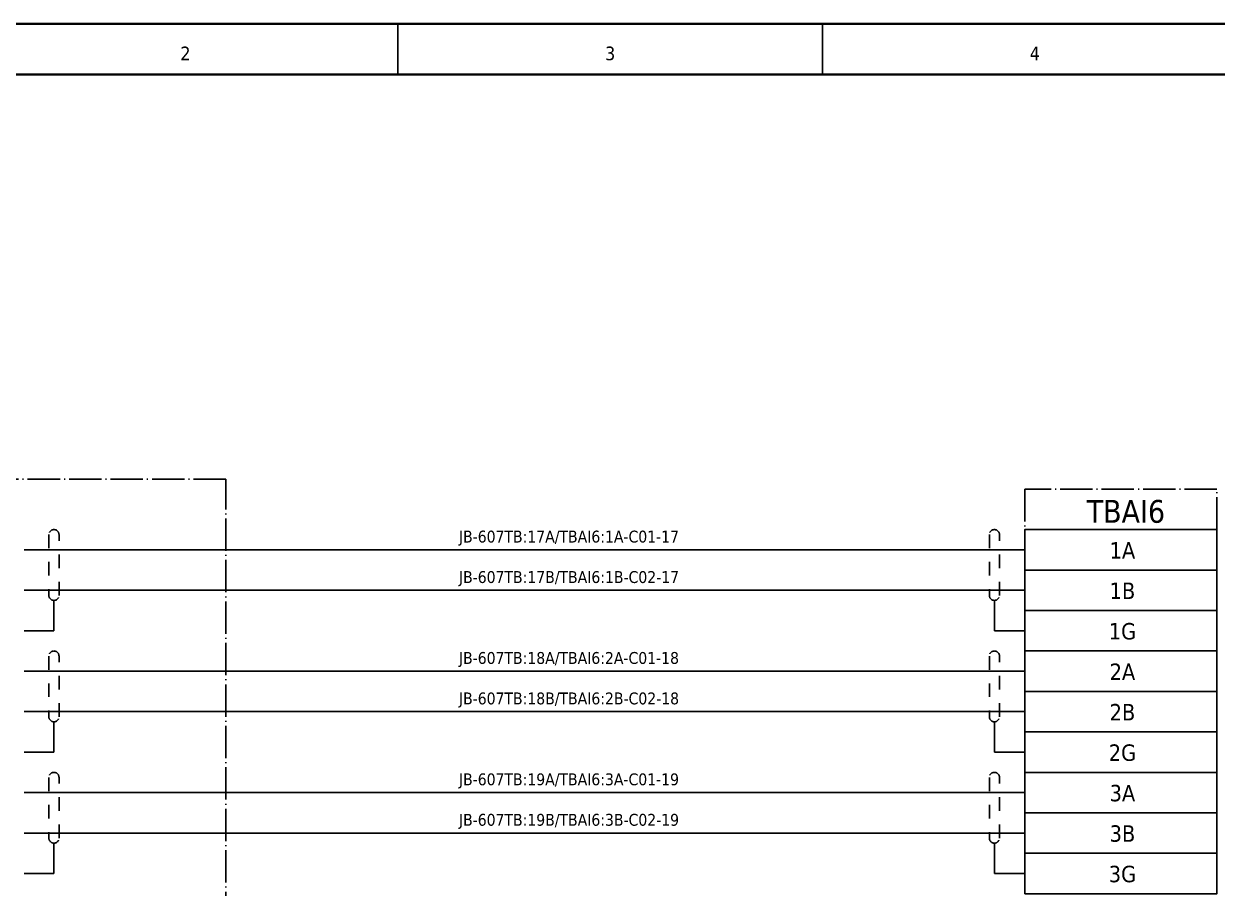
# Model space of a CAD drawing. Header units: millimetres. Extents: x 0 to 1792788, y -13 to 262234.
# Drawn here: x 89 to 207, y 211.6 to 297 of the extents above; entities that cross this region are included whole.
import ezdxf
from ezdxf.enums import TextEntityAlignment as Align

# ---------------------------------------------------------------- set-up
doc = ezdxf.new("R2010")
doc.units = ezdxf.units.MM
doc.linetypes.add('EPL_DASH', pattern=[1, 0.5, -0.5])
doc.linetypes.add('EPL_DASHDOT', pattern=[1, 0.8, -0.1, 0, -0.1])
for name, color, linetype, lineweight in [('EPLAN108', 5, 'Continuous', 35), ('EPLAN201', 7, 'Continuous', 35), ('EPLAN300', 5, 'Continuous', 25), ('EPLAN307', 134, 'EPL_DASHDOT', 25), ('EPLAN311', 7, 'Continuous', 25), ('EPLAN314', 5, 'EPL_DASH', 25), ('EPLAN400', 5, 'Continuous', 35), ('EPLAN405', 7, 'Continuous', 25), ('EPLAN421', 5, 'Continuous', 35), ('EPLAN433', 251, 'Continuous', 35), ('EPLAN451', 7, 'Continuous', 35), ('EPLAN452', 7, 'Continuous', 35), ('EPLAN453', 7, 'Continuous', 35), ('EPLAN500', 7, 'Continuous', 35), ('EPLAN501', 7, 'Continuous', 35), ('EPLAN502', 7, 'Continuous', 35), ('EPLAN503', 7, 'Continuous', 35), ('EPLAN504', 7, 'Continuous', 35), ('EPLAN546', 1, 'Continuous', 25)]:
    doc.layers.add(name, color=color, linetype=linetype, lineweight=lineweight)
doc.styles.add('Tahoma', font='')
doc.styles.get('Tahoma').set_extended_font_data('Tahoma')

# ---------------------------------------------------------------- blocks, each defined once
blk = doc.blocks.new('EPLFRAME')
at = {"layer": 'EPLAN201', "linetype": 'Continuous', "lineweight": 25, "ltscale": 4}
for p, q in [((126, 297), (126, 292)), ((168, 297), (168, 292))]:
    blk.add_line(p, q, dxfattribs=at)
at = {"layer": 'EPLAN201', "linetype": 'Continuous', "lineweight": 35, "ltscale": 4}
blk.add_line((0, 292), (420, 292), dxfattribs=at)
blk.add_lwpolyline([(0, 0), (420, 0), (420, 297), (0, 297)], close=True, dxfattribs=at)
at = {"layer": 'EPLAN451', "color": 7, "style": 'Tahoma'}
for tag, p, height in [('14_10014', (101, 12), 2.26), ('14_10015', (185, 12), 2.26), ('14_10011', (101, 5), 2.26), ('14_10013', (332, 5), 1.63), ('14_10151', (73, 1), 1.63), ('14_10300', (415, 1), 1.63)]:
    blk.add_attdef(tag, p, '', height=height, dxfattribs=at)
blk.add_attdef('4_25020', text='', height=1.63, dxfattribs=at).set_placement((413, 1), align=Align.RIGHT)
at = {"layer": 'EPLAN452', "color": 7, "style": 'Tahoma'}
for tag, p, height in [('4_11041', (1, 17), 2.26), ('4_11071[1]', (1, 13), 1.63), ('4_11074[1]', (21, 13), 1.63), ('4_11070[1]', (41, 13), 1.63), ('4_11024', (73, 13), 1.63), ('4_11011', (231, 12), 2.26), ('4_11030', (301, 12), 2.26), ('4_20132_1001', (374, 13), 1.63), ('4_11071[2]', (1, 9), 1.63), ('4_11074[2]', (21, 9), 1.63), ('4_11070[2]', (41, 9), 1.63), ('4_11022', (73, 9), 1.63), ('4_20134_1001', (374, 9), 1.63), ('4_11071[3]', (1, 5), 1.63), ('4_11074[3]', (21, 5), 1.63), ('4_11070[3]', (41, 5), 1.63), ('4_11080', (73, 5), 1.63), ('4_11059', (301, 5), 1.63)]:
    blk.add_attdef(tag, p, '', height=height, dxfattribs=at)
for tag, height, p in [('4_11040', 2.26, (419, 17)), ('4_11000', 1.63, (419, 5)), ('4_11085', 1.63, (141, 1)), ('4_11086', 1.63, (183, 1))]:
    blk.add_attdef(tag, text='', height=height, dxfattribs=at).set_placement(p, align=Align.RIGHT)
at = {"layer": 'EPLAN453', "color": 7, "style": 'Tahoma'}
for tag, p in [('53_19005_1', (21, 293)), ('53_19005', (63, 293)), ('53_19005_8', (105, 293)), ('53_19005_6', (147, 293)), ('53_19005_7', (189, 293)), ('53_19005_9', (231, 293)), ('53_19005_3', (273, 293)), ('53_19005_2', (315, 293)), ('53_19005_4', (357, 293)), ('53_19005_5', (399, 293))]:
    blk.add_attdef(tag, text='', height=1.35, dxfattribs=at).set_placement(p, align=Align.BOTTOM_CENTER)
blk = doc.blocks.new('EPLSYM_LibrarySPECIAL_en_US_Symbol427_Variant5_Placement1_20')
at = {"layer": 'EPLAN421', "color": 5, "style": 'Tahoma'}
for tag, p in [('17_20029[1]', (-0.9525, 3.335)), ('17_20029[2]', (20.0025, 3.335))]:
    blk.add_attdef(tag, text='', height=1.1739, dxfattribs=at).set_placement(p, align=Align.BOTTOM_RIGHT)
at = {"layer": 'EPLAN433', "color": 251, "style": 'Tahoma'}
blk.add_attdef('17_20406_1', text='', height=1.6254, dxfattribs=at).set_placement((0.9525, 1.5875), align=Align.BOTTOM_RIGHT)
blk.add_attdef('17_20406', text='', height=1.6254, dxfattribs=at).set_placement((0.9525, 1.5875), align=Align.BOTTOM_LEFT)
blk = doc.blocks.new('EPLSYM_LibrarySPECIAL_en_US_Symbol427_Variant5_Placement1_21')
at = {"layer": 'EPLAN421', "color": 5, "style": 'Tahoma'}
for tag, p in [('17_20029[1]', (-0.9525, 3.335)), ('17_20029[2]', (20.0025, 3.335))]:
    blk.add_attdef(tag, text='', height=1.1739, dxfattribs=at).set_placement(p, align=Align.BOTTOM_RIGHT)
at = {"layer": 'EPLAN433', "color": 251, "style": 'Tahoma'}
blk.add_attdef('17_20406_1', text='', height=1.6254, dxfattribs=at).set_placement((0.9525, 1.5875), align=Align.BOTTOM_RIGHT)
blk.add_attdef('17_20406', text='', height=1.6254, dxfattribs=at).set_placement((0.9525, 1.5875), align=Align.BOTTOM_LEFT)
blk = doc.blocks.new('EPLSYM_LibrarySPECIAL_en_US_Symbol427_Variant5_Placement1_22')
at = {"layer": 'EPLAN421', "color": 5, "style": 'Tahoma'}
for tag, p in [('17_20029[1]', (-0.9525, 3.335)), ('17_20029[2]', (20.0025, 3.335))]:
    blk.add_attdef(tag, text='', height=1.1739, dxfattribs=at).set_placement(p, align=Align.BOTTOM_RIGHT)
at = {"layer": 'EPLAN433', "color": 251, "style": 'Tahoma'}
blk.add_attdef('17_20406_1', text='', height=1.6254, dxfattribs=at).set_placement((0.9525, 1.5875), align=Align.BOTTOM_RIGHT)
blk.add_attdef('17_20406', text='', height=1.6254, dxfattribs=at).set_placement((0.9525, 1.5875), align=Align.BOTTOM_LEFT)
blk = doc.blocks.new('EPLSYM_LibrarySPECIAL_en_US_Symbol427_Variant5_Placement1_23')
at = {"layer": 'EPLAN421', "color": 5, "style": 'Tahoma'}
for tag, p in [('17_20029[1]', (-0.9525, 3.335)), ('17_20029[2]', (20.0025, 3.335))]:
    blk.add_attdef(tag, text='', height=1.1739, dxfattribs=at).set_placement(p, align=Align.BOTTOM_RIGHT)
at = {"layer": 'EPLAN433', "color": 251, "style": 'Tahoma'}
blk.add_attdef('17_20406_1', text='', height=1.6254, dxfattribs=at).set_placement((0.9525, 1.5875), align=Align.BOTTOM_RIGHT)
blk.add_attdef('17_20406', text='', height=1.6254, dxfattribs=at).set_placement((0.9525, 1.5875), align=Align.BOTTOM_LEFT)
blk = doc.blocks.new('EPLSYM_LibrarySPECIAL_en_US_Symbol427_Variant5_Placement1_24')
at = {"layer": 'EPLAN421', "color": 5, "style": 'Tahoma'}
for tag, p in [('17_20029[1]', (-0.9525, 3.335)), ('17_20029[2]', (20.0025, 3.335))]:
    blk.add_attdef(tag, text='', height=1.1739, dxfattribs=at).set_placement(p, align=Align.BOTTOM_RIGHT)
at = {"layer": 'EPLAN433', "color": 251, "style": 'Tahoma'}
blk.add_attdef('17_20406_1', text='', height=1.6254, dxfattribs=at).set_placement((0.9525, 1.5875), align=Align.BOTTOM_RIGHT)
blk.add_attdef('17_20406', text='', height=1.6254, dxfattribs=at).set_placement((0.9525, 1.5875), align=Align.BOTTOM_LEFT)
blk = doc.blocks.new('EPLSYM_LibrarySPECIAL_en_US_Symbol427_Variant5_Placement1_25')
at = {"layer": 'EPLAN421', "color": 5, "style": 'Tahoma'}
for tag, p in [('17_20029[1]', (-0.9525, 3.335)), ('17_20029[2]', (20.0025, 3.335))]:
    blk.add_attdef(tag, text='', height=1.1739, dxfattribs=at).set_placement(p, align=Align.BOTTOM_RIGHT)
at = {"layer": 'EPLAN433', "color": 251, "style": 'Tahoma'}
blk.add_attdef('17_20406_1', text='', height=1.6254, dxfattribs=at).set_placement((0.9525, 1.5875), align=Align.BOTTOM_RIGHT)
blk.add_attdef('17_20406', text='', height=1.6254, dxfattribs=at).set_placement((0.9525, 1.5875), align=Align.BOTTOM_LEFT)
blk = doc.blocks.new('EPLSYM_LibrarySPECIAL_en_US_Symbol427_Variant5_Placement1_52')
at = {"layer": 'EPLAN421', "color": 5, "style": 'Tahoma'}
for tag, p in [('17_20029[1]', (-0.9525, 3.335)), ('17_20029[2]', (20.0025, 3.335))]:
    blk.add_attdef(tag, text='', height=1.1739, dxfattribs=at).set_placement(p, align=Align.BOTTOM_RIGHT)
at = {"layer": 'EPLAN433', "color": 251, "style": 'Tahoma'}
blk.add_attdef('17_20406_1', text='', height=1.6254, dxfattribs=at).set_placement((0.9525, 1.5875), align=Align.BOTTOM_RIGHT)
blk.add_attdef('17_20406', text='', height=1.6254, dxfattribs=at).set_placement((0.9525, 1.5875), align=Align.BOTTOM_LEFT)
blk = doc.blocks.new('EPLSYM_LibrarySPECIAL_en_US_Symbol427_Variant5_Placement1_53')
at = {"layer": 'EPLAN421', "color": 5, "style": 'Tahoma'}
for tag, p in [('17_20029[1]', (-0.9525, 3.335)), ('17_20029[2]', (20.0025, 3.335))]:
    blk.add_attdef(tag, text='', height=1.1739, dxfattribs=at).set_placement(p, align=Align.BOTTOM_RIGHT)
at = {"layer": 'EPLAN433', "color": 251, "style": 'Tahoma'}
blk.add_attdef('17_20406_1', text='', height=1.6254, dxfattribs=at).set_placement((0.9525, 1.5875), align=Align.BOTTOM_RIGHT)
blk.add_attdef('17_20406', text='', height=1.6254, dxfattribs=at).set_placement((0.9525, 1.5875), align=Align.BOTTOM_LEFT)
blk = doc.blocks.new('EPLSYM_LibrarySPECIAL_en_US_Symbol427_Variant5_Placement1_61')
at = {"layer": 'EPLAN421', "color": 5, "style": 'Tahoma'}
for tag, p in [('17_20029[1]', (-0.9525, 3.335)), ('17_20029[2]', (20.0025, 3.335))]:
    blk.add_attdef(tag, text='', height=1.1739, dxfattribs=at).set_placement(p, align=Align.BOTTOM_RIGHT)
at = {"layer": 'EPLAN433', "color": 251, "style": 'Tahoma'}
blk.add_attdef('17_20406_1', text='', height=1.6254, dxfattribs=at).set_placement((0.9525, 1.5875), align=Align.BOTTOM_RIGHT)
blk.add_attdef('17_20406', text='', height=1.6254, dxfattribs=at).set_placement((0.9525, 1.5875), align=Align.BOTTOM_LEFT)
blk = doc.blocks.new('EPLSYM_LibrarySPECIAL_Symbol5_Variant1_Placement1_10')
at = {"layer": 'EPLAN314', "ltscale": 2.7}
for p, q in [((-0.5, 6.5), (-0.5, 0.5)), ((0.5, 0.5), (0.5, 6.5))]:
    blk.add_line(p, q, dxfattribs=at)
for centre, start, end in [((0, 6.5), 0, 180), ((0, 0.5), 180, 0)]:
    blk.add_arc(centre, 0.5, start, end, dxfattribs=at)
blk = doc.blocks.new('EPLSYM_LibrarySPECIAL_Symbol5_Variant1_Placement1_11')
at = {"layer": 'EPLAN314', "ltscale": 2.7}
for p, q in [((-0.5, 6.5), (-0.5, 0.5)), ((0.5, 0.5), (0.5, 6.5))]:
    blk.add_line(p, q, dxfattribs=at)
for centre, start, end in [((0, 6.5), 0, 180), ((0, 0.5), 180, 0)]:
    blk.add_arc(centre, 0.5, start, end, dxfattribs=at)
blk = doc.blocks.new('EPLSYM_LibrarySPECIAL_Symbol5_Variant1_Placement1_12')
at = {"layer": 'EPLAN314', "ltscale": 2.7}
for p, q in [((-0.5, 6.5), (-0.5, 0.5)), ((0.5, 0.5), (0.5, 6.5))]:
    blk.add_line(p, q, dxfattribs=at)
for centre, start, end in [((0, 6.5), 0, 180), ((0, 0.5), 180, 0)]:
    blk.add_arc(centre, 0.5, start, end, dxfattribs=at)
blk = doc.blocks.new('EPLSYM_LibrarySPECIAL_Symbol5_Variant1_Placement1_13')
at = {"layer": 'EPLAN314', "ltscale": 2.7}
for p, q in [((-0.5, 6.5), (-0.5, 0.5)), ((0.5, 0.5), (0.5, 6.5))]:
    blk.add_line(p, q, dxfattribs=at)
for centre, start, end in [((0, 6.5), 0, 180), ((0, 0.5), 180, 0)]:
    blk.add_arc(centre, 0.5, start, end, dxfattribs=at)
blk = doc.blocks.new('EPLSYM_LibrarySPECIAL_Symbol5_Variant1_Placement1_14')
at = {"layer": 'EPLAN314', "ltscale": 2.7}
for p, q in [((-0.5, 6.5), (-0.5, 0.5)), ((0.5, 0.5), (0.5, 6.5))]:
    blk.add_line(p, q, dxfattribs=at)
for centre, start, end in [((0, 6.5), 0, 180), ((0, 0.5), 180, 0)]:
    blk.add_arc(centre, 0.5, start, end, dxfattribs=at)
blk = doc.blocks.new('EPLSYM_LibrarySPECIAL_Symbol5_Variant1_Placement1_15')
at = {"layer": 'EPLAN314', "ltscale": 2.7}
for p, q in [((-0.5, 6.5), (-0.5, 0.5)), ((0.5, 0.5), (0.5, 6.5))]:
    blk.add_line(p, q, dxfattribs=at)
for centre, start, end in [((0, 6.5), 0, 180), ((0, 0.5), 180, 0)]:
    blk.add_arc(centre, 0.5, start, end, dxfattribs=at)
blk = doc.blocks.new('EPLSYM_LibrarySPECIAL_Symbol308_Variant0_Placement0')
at = {"layer": 'EPLAN405', "color": 7, "style": 'Tahoma'}
for tag, p in [('17_31011', (1.5, 6.35)), ('17_31002', (1.5, 0.5))]:
    blk.add_attdef(tag, text='', height=1.17, dxfattribs=at).set_placement(p, align=Align.BOTTOM_LEFT)
for tag, p in [('17_31004', (1.5, 4.4)), ('17_31003', (1.5, 2.45))]:
    blk.add_attdef(tag, p, '', height=1.17, dxfattribs=at)
blk = doc.blocks.new('EPLSYM_LibrarySPECIAL_Symbol2_Variant0_Placement1_10')
at = {"layer": 'EPLAN307', "lineweight": 25, "ltscale": 4}
blk.add_lwpolyline([(0, -126), (106, -126), (106, 0), (0, 0)], close=True, dxfattribs=at)
at = {"layer": 'EPLAN400', "color": 5, "style": 'Tahoma'}
blk.add_attdef('88_20010', text='', height=2.2575, dxfattribs=at).set_placement((-1.5, -0.9515), align=Align.TOP_RIGHT)
at = {"layer": 'EPLAN500', "color": 7, "style": 'Tahoma'}
blk.add_attdef('88_20027', text='', height=1.6254, dxfattribs=at).set_placement((-1.5, -4.57508), align=Align.TOP_RIGHT)
at = {"layer": 'EPLAN501', "color": 7, "style": 'Tahoma'}
blk.add_attdef('88_20011', text='', height=1.6254, dxfattribs=at).set_placement((-1.5, -9.97508), align=Align.TOP_RIGHT)
at = {"layer": 'EPLAN502', "color": 7, "style": 'Tahoma'}
blk.add_attdef('88_20025', text='', height=1.6254, dxfattribs=at).set_placement((-1.5, -12.67508), align=Align.TOP_RIGHT)
at = {"layer": 'EPLAN503', "color": 7, "style": 'Tahoma'}
blk.add_attdef('88_20024', text='', height=1.6254, dxfattribs=at).set_placement((-1.5, -15.37508), align=Align.TOP_RIGHT)
at = {"layer": 'EPLAN504', "color": 7, "style": 'Tahoma'}
blk.add_attdef('88_20901[1]', text='', height=1.6254, dxfattribs=at).set_placement((-1.5, -7.27508), align=Align.TOP_RIGHT)

msp = doc.modelspace()

# ---------------------------------------------------------------- linework, layer by layer
at = {"layer": 'EPLAN300', "lineweight": 25, "ltscale": 4}
for points in [[(188, 243), (207, 243), (207, 247), (188, 247)], [(188, 239), (207, 239), (207, 243), (188, 243)], [(188, 231), (207, 231), (207, 235), (188, 235)], [(188, 227), (207, 227), (207, 231), (188, 231)], [(188, 219), (207, 219), (207, 223), (188, 223)], [(188, 215), (207, 215), (207, 219), (188, 219)]]:
    msp.add_lwpolyline(points, close=True, dxfattribs=at)
at = {"layer": 'EPLAN300', "color": 3, "lineweight": 25, "ltscale": 4}
for points in [[(188, 235), (207, 235), (207, 239), (188, 239)], [(188, 223), (207, 223), (207, 227), (188, 227)], [(188, 211), (207, 211), (207, 215), (188, 215)]]:
    msp.add_lwpolyline(points, close=True, dxfattribs=at)
at = {"layer": 'EPLAN307', "lineweight": 25, "ltscale": 4}
msp.add_lwpolyline([(188, 247), (207, 247), (207, 251), (188, 251)], close=True, dxfattribs=at)
at = {"layer": 'EPLAN311', "color": 7, "ltscale": 4}
for p, q in [((89.05, 245), (188, 245)), ((89.05, 241), (188, 241)), ((89.05, 233), (188, 233)), ((89.05, 229), (188, 229)), ((89.05, 221), (188, 221)), ((89.05, 217), (188, 217))]:
    msp.add_line(p, q, dxfattribs=at)
at = {"layer": 'EPLAN311', "color": 1, "linetype": 'Continuous', "lineweight": 25, "ltscale": 4}
for p, q in [((92, 239), (92, 237)), ((185, 239), (185, 237)), ((90, 237), (92, 237)), ((185, 237), (187, 237)), ((92, 227), (92, 225)), ((185, 227), (185, 225)), ((90, 225), (92, 225)), ((185, 225), (187, 225)), ((92, 215), (92, 213)), ((185, 215), (185, 213)), ((90, 213), (92, 213)), ((185, 213), (187, 213))]:
    msp.add_line(p, q, dxfattribs=at)
at = {"layer": 'EPLAN546', "ltscale": 4}
for p, q in [((92, 237), (92, 240)), ((185, 237), (185, 240)), ((89.05, 237), (92, 237)), ((188, 237), (185, 237)), ((92, 225), (92, 228)), ((185, 225), (185, 228)), ((89.05, 225), (92, 225)), ((188, 225), (185, 225)), ((92, 213), (92, 216)), ((185, 213), (185, 216)), ((89.05, 213), (92, 213)), ((188, 213), (185, 213))]:
    msp.add_line(p, q, dxfattribs=at)

# ---------------------------------------------------------------- block references
ref = msp.add_blockref('EPLFRAME', (0, 0))
ref.add_attrib('53_19005_6', '3', dxfattribs={"layer": 'EPLAN453', "color": 7, "height": 1.35, "style": 'Tahoma'}).set_placement((147, 293), align=Align.BOTTOM_CENTER)
ref.add_attrib('53_19005_7', '4', dxfattribs={"layer": 'EPLAN453', "color": 7, "height": 1.35, "style": 'Tahoma'}).set_placement((189, 293), align=Align.BOTTOM_CENTER)
ref.add_attrib('53_19005_8', '2', dxfattribs={"layer": 'EPLAN453', "color": 7, "height": 1.35, "style": 'Tahoma'}).set_placement((105, 293), align=Align.BOTTOM_CENTER)
ref = msp.add_blockref('EPLSYM_LibrarySPECIAL_Symbol2_Variant0_Placement1_10', (3, 252))
ref.add_attrib('88_20010', 'JB-607', dxfattribs={"layer": 'EPLAN400', "color": 5, "height": 2.257, "style": 'Tahoma'}).set_placement((16.61, 255.81), align=Align.TOP_RIGHT)
for name, p in [('EPLSYM_LibrarySPECIAL_Symbol5_Variant1_Placement1_10', (92, 240)), ('EPLSYM_LibrarySPECIAL_Symbol5_Variant1_Placement1_11', (185, 240)), ('EPLSYM_LibrarySPECIAL_Symbol5_Variant1_Placement1_12', (92, 228)), ('EPLSYM_LibrarySPECIAL_Symbol5_Variant1_Placement1_13', (185, 228)), ('EPLSYM_LibrarySPECIAL_Symbol5_Variant1_Placement1_14', (92, 216)), ('EPLSYM_LibrarySPECIAL_Symbol5_Variant1_Placement1_15', (185, 216))]:
    msp.add_blockref(name, p)
ref = msp.add_blockref('EPLSYM_LibrarySPECIAL_Symbol308_Variant0_Placement0', (132, 245))
ref.add_attrib('17_31011', 'JB-607TB:17A/TBAI6:1A-C01-17', dxfattribs={"layer": 'EPLAN405', "color": 7, "height": 1.1739, "style": 'Tahoma'}).set_placement((132.05, 245.37), align=Align.BOTTOM_LEFT)
ref = msp.add_blockref('EPLSYM_LibrarySPECIAL_en_US_Symbol427_Variant5_Placement1_20', (188, 245))
ref.add_attrib('17_20011', '1A', dxfattribs={"layer": 'EPLAN501', "color": 7, "height": 1.625, "style": 'Tahoma'}).set_placement((197.66, 243.65), align=Align.BOTTOM_CENTER)
ref = msp.add_blockref('EPLSYM_LibrarySPECIAL_Symbol308_Variant0_Placement0', (132, 241))
ref.add_attrib('17_31011', 'JB-607TB:17B/TBAI6:1B-C02-17', dxfattribs={"layer": 'EPLAN405', "color": 7, "height": 1.1739, "style": 'Tahoma'}).set_placement((132.05, 241.37), align=Align.BOTTOM_LEFT)
ref = msp.add_blockref('EPLSYM_LibrarySPECIAL_en_US_Symbol427_Variant5_Placement1_21', (188, 241))
ref.add_attrib('17_20011', '1B', dxfattribs={"layer": 'EPLAN501', "color": 7, "height": 1.625, "style": 'Tahoma'}).set_placement((197.66, 239.65), align=Align.BOTTOM_CENTER)
ref = msp.add_blockref('EPLSYM_LibrarySPECIAL_en_US_Symbol427_Variant5_Placement1_61', (188, 237))
ref.add_attrib('17_20011', '1G', dxfattribs={"layer": 'EPLAN501', "color": 7, "height": 1.625, "style": 'Tahoma'}).set_placement((197.66, 235.65), align=Align.BOTTOM_CENTER)
ref = msp.add_blockref('EPLSYM_LibrarySPECIAL_Symbol308_Variant0_Placement0', (132, 233))
ref.add_attrib('17_31011', 'JB-607TB:18A/TBAI6:2A-C01-18', dxfattribs={"layer": 'EPLAN405', "color": 7, "height": 1.1739, "style": 'Tahoma'}).set_placement((132.05, 233.37), align=Align.BOTTOM_LEFT)
ref = msp.add_blockref('EPLSYM_LibrarySPECIAL_en_US_Symbol427_Variant5_Placement1_22', (188, 233))
ref.add_attrib('17_20011', '2A', dxfattribs={"layer": 'EPLAN501', "color": 7, "height": 1.625, "style": 'Tahoma'}).set_placement((197.66, 231.65), align=Align.BOTTOM_CENTER)
ref = msp.add_blockref('EPLSYM_LibrarySPECIAL_Symbol308_Variant0_Placement0', (132, 229))
ref.add_attrib('17_31011', 'JB-607TB:18B/TBAI6:2B-C02-18', dxfattribs={"layer": 'EPLAN405', "color": 7, "height": 1.1739, "style": 'Tahoma'}).set_placement((132.05, 229.37), align=Align.BOTTOM_LEFT)
ref = msp.add_blockref('EPLSYM_LibrarySPECIAL_en_US_Symbol427_Variant5_Placement1_23', (188, 229))
ref.add_attrib('17_20011', '2B', dxfattribs={"layer": 'EPLAN501', "color": 7, "height": 1.625, "style": 'Tahoma'}).set_placement((197.66, 227.65), align=Align.BOTTOM_CENTER)
ref = msp.add_blockref('EPLSYM_LibrarySPECIAL_en_US_Symbol427_Variant5_Placement1_52', (188, 225))
ref.add_attrib('17_20011', '2G', dxfattribs={"layer": 'EPLAN501', "color": 7, "height": 1.625, "style": 'Tahoma'}).set_placement((197.66, 223.65), align=Align.BOTTOM_CENTER)
ref = msp.add_blockref('EPLSYM_LibrarySPECIAL_Symbol308_Variant0_Placement0', (132, 221))
ref.add_attrib('17_31011', 'JB-607TB:19A/TBAI6:3A-C01-19', dxfattribs={"layer": 'EPLAN405', "color": 7, "height": 1.1739, "style": 'Tahoma'}).set_placement((132.05, 221.37), align=Align.BOTTOM_LEFT)
ref = msp.add_blockref('EPLSYM_LibrarySPECIAL_en_US_Symbol427_Variant5_Placement1_24', (188, 221))
ref.add_attrib('17_20011', '3A', dxfattribs={"layer": 'EPLAN501', "color": 7, "height": 1.625, "style": 'Tahoma'}).set_placement((197.66, 219.65), align=Align.BOTTOM_CENTER)
ref = msp.add_blockref('EPLSYM_LibrarySPECIAL_Symbol308_Variant0_Placement0', (132, 217))
ref.add_attrib('17_31011', 'JB-607TB:19B/TBAI6:3B-C02-19', dxfattribs={"layer": 'EPLAN405', "color": 7, "height": 1.1739, "style": 'Tahoma'}).set_placement((132.05, 217.37), align=Align.BOTTOM_LEFT)
ref = msp.add_blockref('EPLSYM_LibrarySPECIAL_en_US_Symbol427_Variant5_Placement1_25', (188, 217))
ref.add_attrib('17_20011', '3B', dxfattribs={"layer": 'EPLAN501', "color": 7, "height": 1.625, "style": 'Tahoma'}).set_placement((197.66, 215.65), align=Align.BOTTOM_CENTER)
ref = msp.add_blockref('EPLSYM_LibrarySPECIAL_en_US_Symbol427_Variant5_Placement1_53', (188, 213))
ref.add_attrib('17_20011', '3G', dxfattribs={"layer": 'EPLAN501', "color": 7, "height": 1.625, "style": 'Tahoma'}).set_placement((197.66, 211.65), align=Align.BOTTOM_CENTER)

# ---------------------------------------------------------------- texts
at = {"layer": 'EPLAN108', "color": 5, "style": 'Tahoma'}
msp.add_text('TBAI6', height=2.257, dxfattribs=at).set_placement((198, 247), align=Align.BOTTOM_CENTER)

doc.saveas('drawing.dxf')
